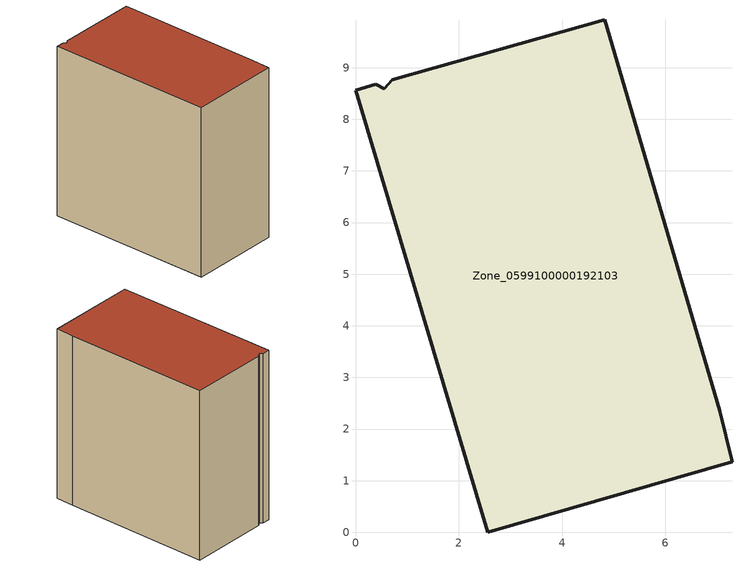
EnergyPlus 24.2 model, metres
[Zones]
Zone_0599100000192103
 floor ground (C_G): 0,8.56 0.39,8.67 0.55,8.59 0.71,8.76 4.83,9.93 7.05,2.36 7.29,1.37 2.56,0 z0
 wall outside (C_F): 2.56,0 7.29,1.37 7.05,2.36 4.83,9.93 0.71,8.76 0.55,8.59 0.39,8.67 0,8.56 2.56,0 z0:9.31
 roof outside (C_R): 4.83,9.93 0.71,8.76 0.55,8.59 0.39,8.67 0,8.56 2.56,0 7.29,1.37 7.05,2.36 z9.31
[BUILDING]
Pand.0599100000192103: North Axis=0; Terrain=City; Loads Convergence Tolerance Value=0.04; Temperature Convergence Tolerance Value=0.4; Solar Distribution=FullExterior; Maximum Number of Warmup Days=25; Minimum Number of Warmup Days=1
[Site:Location]
Rotterdam.The.Hague.AP_ZH_NLD Design_Conditions: Latitude=51.96; Longitude=4.45; Time Zone=1; Elevation=-4.5
[SITE:GROUNDTEMPERATURE:BUILDINGSURFACE]
18, 18, 18, 18, 18, 18, 18, 18, 18, 18, 18, 18
[MATERIAL] Thermal Absorptance=0.9; Solar Absorptance=0.7; Visible Absorptance=0.7
Name | Roughness | Thickness | Conductivity | Density | Specific Heat
G.TI.1946 | MediumSmooth | 0.15 | 1 | 540 | 1210
F.TI.1946 | Rough | 0.3 | 0.857143 | 1920 | 840
R.TI.1946 | MediumRough | 0.2 | 0.1 | 1500 | 1000
[CONSTRUCTION]
C_G: G.TI.1946
C_F: F.TI.1946
C_R: R.TI.1946
[ZONE]
Zone_0599100000192103: Type=1; Multiplier=1; Ceiling Height=Autocalculate; Volume=Autocalculate; Floor Area=autocalculate; Part of Total Floor Area=Yes
[ZONEINFILTRATION:DESIGNFLOWRATE]
Infil_Zone_0599100000192103: Zone or ZoneList or Space or SpaceList=Zone_0599100000192103; Schedule=AlwaysOn; Design Flow Rate Calculation Method=Flow/Area; Flow Rate per Floor Area=0.003; Constant Term Coefficient=1; Temperature Term Coefficient=0; Velocity Term Coefficient=0; Velocity Squared Term Coefficient=0
[HVACTEMPLATE:ZONE:IDEALLOADSAIRSYSTEM]
Zone_0599100000192103: Maximum Heating Supply Air Temperature=50; Minimum Cooling Supply Air Temperature=13; Maximum Heating Supply Air Humidity Ratio=0.0156; Minimum Cooling Supply Air Humidity Ratio=0.0077; Heating Limit=NoLimit; Cooling Limit=NoLimit; Dehumidification Control Type=ConstantSensibleHeatRatio; Cooling Sensible Heat Ratio=0.7; Dehumidification Setpoint=60; Humidification Control Type=None; Humidification Setpoint=30; Outdoor Air Method=None; Outdoor Air Flow Rate per Person=0.00944; Outdoor Air Flow Rate per Zone Floor Area=0; Outdoor Air Flow Rate per Zone=0; Demand Controlled Ventilation Type=None; Outdoor Air Economizer Type=NoEconomizer; Heat Recovery Type=None; Sensible Heat Recovery Effectiveness=0.7; Latent Heat Recovery Effectiveness=0.65
[ZONECONTROL:THERMOSTAT]
ThermostatControl_Zone_0599100000192103: Zone or ZoneList=Zone_0599100000192103; Control Type Schedule=DualSetpointControlType; Control 1=Thermostat_Zone_0599100000192103; Temperature Difference Between Cutout And Setpoint=0
[THERMOSTATSETPOINT:DUALSETPOINT]
Thermostat_Zone_0599100000192103: Heating Setpoint Temperature Schedule=HeatingSetpoint_Zone_0599100000192103; Cooling Setpoint Temperature Schedule=CoolingSetpoint_Zone_0599100000192103
[SCHEDULE:COMPACT]
HeatingSetpoint_Zone_0599100000192103: Through: 12/31, For: AllDays, Until: 24:00, 21
CoolingSetpoint_Zone_0599100000192103: Through: 12/31, For: AllDays, Until: 24:00, 24
DualSetpointControlType: Through: 12/31, For: AllDays, Until: 24:00, 4
AlwaysOn: Through: 12/31, For: AllDays, Until: 24:00, 1
